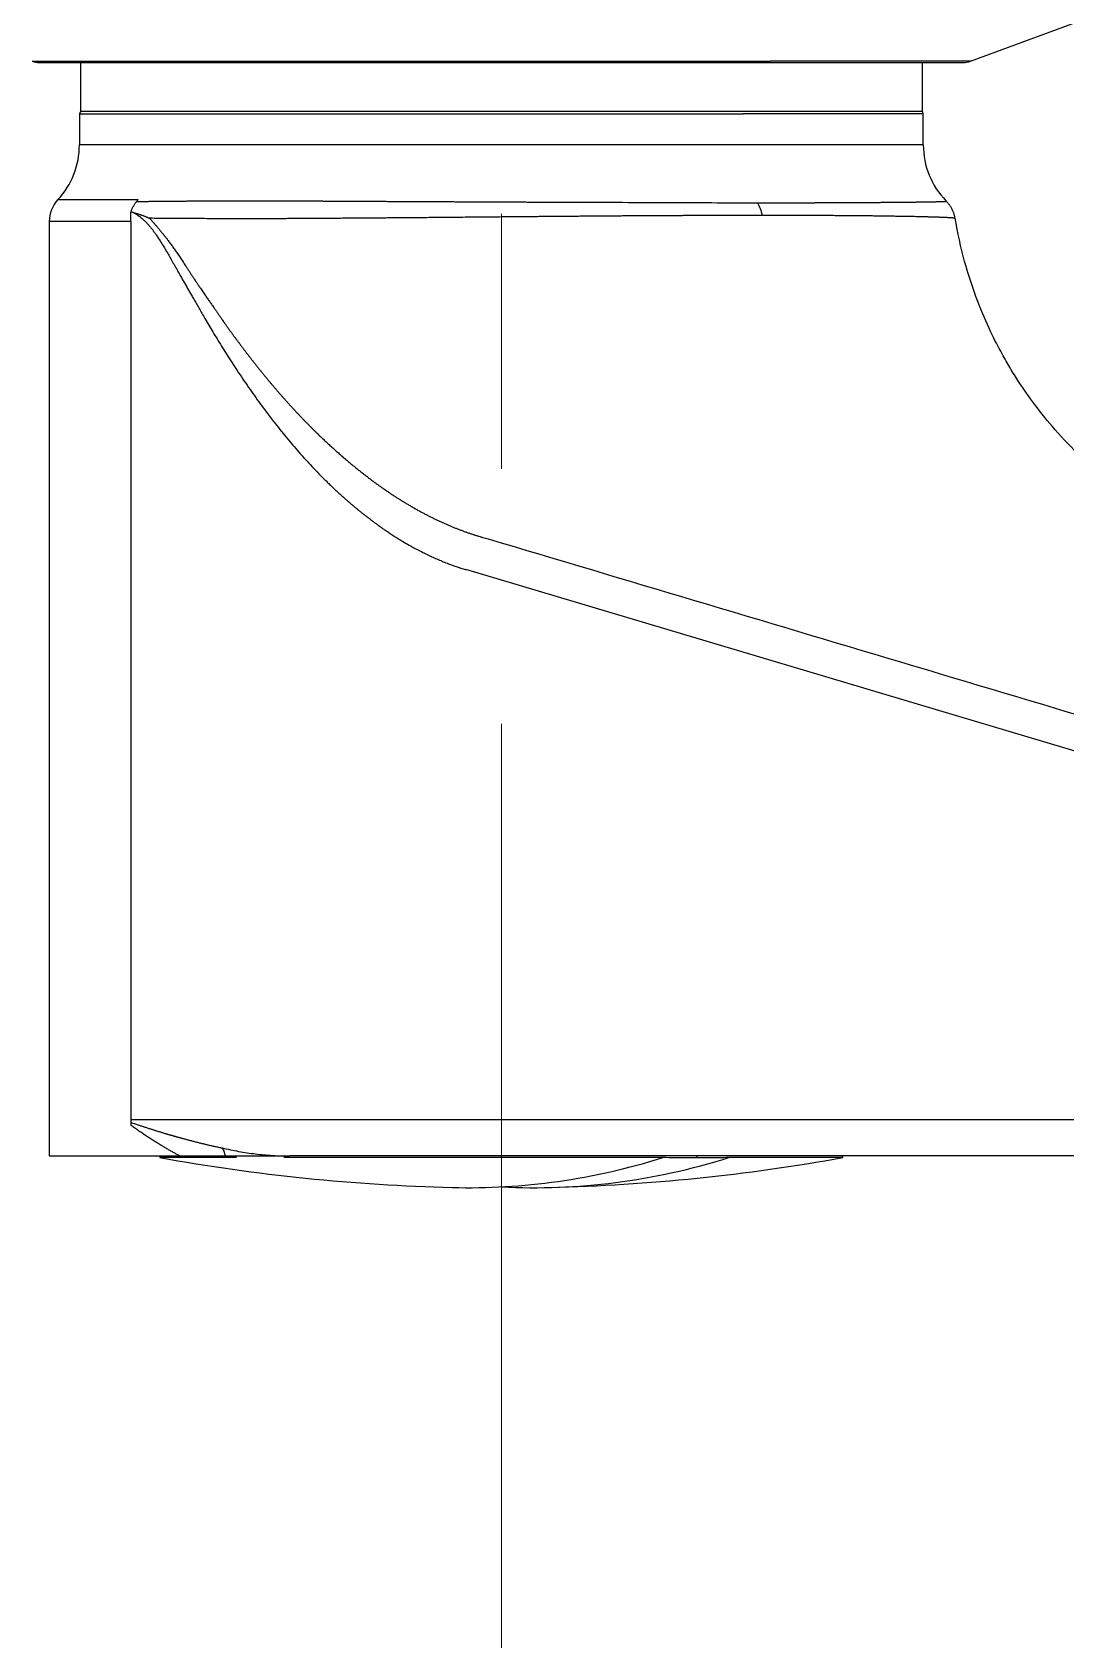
# Model space of a CAD drawing. Extents: x 900 to 2324, y -1513 to 827.
# Drawn here: x 1357.86 to 1383.58, y 677.55 to 717.75 of the extents above; entities that cross this region are included whole.
import ezdxf

# ---------------------------------------------------------------- set-up
doc = ezdxf.new("R2010")
doc.units = 0
doc.header["$LTSCALE"] = 4
doc.header["$MEASUREMENT"] = 0
doc.linetypes.add('CENTER2', pattern=[28.575, 19.05, -3.175, 3.175, -3.175])
doc.layers.add('1', color=7, linetype='CONTINUOUS')
doc.layers.add('Cneter', color=1, linetype='CENTER2', lineweight=13)

msp = doc.modelspace()

# ---------------------------------------------------------------- linework, layer by layer
at = {"layer": '1', "color": 7, "linetype": 'Continuous', "lineweight": -3}
for p, q in [((1381.208, 717.032), (1399.208, 723.664)), ((1357.863, 717.032), (1376.231, 717.032)), ((1358.035, 717.002), (1376.132, 717.002)), ((1359.058, 717.002), (1359.058, 715.785)), ((1376.132, 717.002), (1381.035, 717.002)), ((1381.208, 717.032), (1376.231, 717.032)), ((1380.013, 715.785), (1380.013, 717.002)), ((1359.058, 715.785), (1359.035, 715.723)), ((1359.035, 715.723), (1375.558, 715.723)), ((1359.035, 715.723), (1359.035, 714.951)), ((1375.545, 715.785), (1359.058, 715.785)), ((1380.013, 715.785), (1375.545, 715.785)), ((1380.036, 715.723), (1375.558, 715.723)), ((1380.036, 715.723), (1380.013, 715.785)), ((1380.036, 714.951), (1380.036, 715.723)), ((1371.422, 714.951), (1359.035, 714.951)), ((1375.558, 714.951), (1371.422, 714.951)), ((1380.036, 714.951), (1375.558, 714.951)), ((1358.5, 713.589), (1360.495, 713.589)), ((1360.32, 713.044), (1358.285, 713.044)), ((1358.285, 713.044), (1358.285, 689.785)), ((1360.316, 713.044), (1360.316, 713.276)), ((1389.191, 698.256), (1368.649, 704.381)), ((1384.355, 690.685), (1360.316, 690.685)), ((1358.285, 689.785), (1361.537, 689.785)), ((1361.035, 689.785), (1361.035, 689.743)), ((1362.944, 689.743), (1361.035, 689.743)), ((1373.558, 689.743), (1364.123, 689.743)), ((1385.108, 689.785), (1364.274, 689.785)), ((1373.558, 689.753), (1373.558, 689.743)), ((1374.411, 689.743), (1374.411, 689.785)), ((1375.196, 689.753), (1375.196, 689.743)), ((1378.035, 689.743), (1375.196, 689.743)), ((1378.035, 689.743), (1378.035, 689.785))]:
    msp.add_line(p, q, dxfattribs=at)
for centre, radius, start, end in [((1358.035, 717.502), 0.5, 249.7751, 270), ((1381.035, 717.502), 0.5, 270, 290.2249), ((1357.035, 714.951), 2, 317.0689, 0), ((1382.036, 714.951), 2, 180, 224.1476), ((1359.085, 713.044), 0.8, 137.0662, 180), ((1369.535, 736.985), 48, 259.8001, 268.5427), ((1369.535, 736.985), 48, 271.4573, 280.1999)]:
    msp.add_arc(centre, radius, start, end, dxfattribs=at)
for centre, start_param in [((1368.716, 736.985), 6.268598), ((1370.355, 736.985), 6.253426)]:
    msp.add_ellipse(centre, major_axis=(0, -47.99), ratio=0.573576, start_param=start_param, end_param=6.459997, dxfattribs=at)
for points, knots in [([(1360.316, 713.276), (1360.332, 713.326), (1360.352, 713.373), (1360.388, 713.44), (1360.401, 713.461), (1360.429, 713.503), (1360.443, 713.523), (1360.459, 713.542)], [0, 0, 0, 0, 0.5, 0.5, 0.75, 0.75, 1, 1, 1, 1]), ([(1360.459, 713.542), (1360.469, 713.542), (1360.491, 713.542), (1360.523, 713.543), (1360.555, 713.543), (1360.588, 713.544), (1360.621, 713.544), (1360.654, 713.545), (1360.687, 713.545), (1360.72, 713.545), (1360.754, 713.546), (1360.788, 713.546), (1360.822, 713.547), (1360.856, 713.547), (1360.89, 713.547), (1360.925, 713.548), (1360.96, 713.548), (1360.995, 713.549), (1361.03, 713.549), (1361.065, 713.549), (1361.101, 713.55), (1361.136, 713.55), (1361.172, 713.55), (1361.208, 713.551), (1361.245, 713.551), (1361.281, 713.551), (1361.318, 713.552), (1361.354, 713.552), (1361.391, 713.552), (1361.429, 713.552), (1361.466, 713.553), (1361.503, 713.553), (1361.541, 713.553), (1361.579, 713.554), (1361.617, 713.554), (1361.655, 713.554), (1361.693, 713.554), (1361.732, 713.555), (1361.77, 713.555), (1361.809, 713.555), (1361.848, 713.555), (1361.887, 713.555), (1361.927, 713.556), (1361.966, 713.556), (1362.006, 713.556), (1362.046, 713.556), (1362.086, 713.556), (1362.126, 713.557), (1362.166, 713.557), (1362.206, 713.557), (1362.247, 713.557), (1362.288, 713.557), (1362.329, 713.557), (1362.37, 713.558), (1362.411, 713.558), (1362.452, 713.558), (1362.494, 713.558), (1362.535, 713.558), (1362.577, 713.558), (1362.619, 713.558), (1362.661, 713.558), (1362.703, 713.559), (1362.746, 713.559), (1362.788, 713.559), (1362.831, 713.559), (1362.873, 713.559), (1362.916, 713.559), (1362.959, 713.559), (1363.002, 713.559), (1363.046, 713.559), (1363.089, 713.559), (1363.133, 713.559), (1363.176, 713.559), (1363.22, 713.559), (1363.264, 713.559), (1363.308, 713.559), (1363.352, 713.559), (1363.397, 713.559), (1363.441, 713.559), (1363.486, 713.559), (1363.53, 713.559), (1363.575, 713.559), (1363.62, 713.559), (1363.665, 713.559), (1363.71, 713.559), (1363.755, 713.559), (1363.801, 713.559), (1363.846, 713.559), (1363.892, 713.559), (1363.937, 713.559), (1363.983, 713.558), (1364.029, 713.558), (1364.075, 713.558), (1364.121, 713.558), (1364.167, 713.558), (1364.214, 713.558), (1364.26, 713.558), (1364.307, 713.558), (1364.353, 713.558), (1364.4, 713.557), (1364.447, 713.557), (1364.494, 713.557), (1364.541, 713.557), (1364.588, 713.557), (1364.635, 713.557), (1364.682, 713.556), (1364.73, 713.556), (1364.777, 713.556), (1364.825, 713.556), (1364.872, 713.556), (1364.92, 713.555), (1364.968, 713.555), (1365.016, 713.555), (1365.064, 713.555), (1365.112, 713.554), (1365.16, 713.554), (1365.208, 713.554), (1365.257, 713.554), (1365.305, 713.553), (1365.353, 713.553), (1365.439, 713.553), (1365.561, 713.552), (1365.721, 713.551), (1365.88, 713.55), (1366.039, 713.549), (1366.197, 713.548), (1366.354, 713.548), (1366.511, 713.547), (1366.666, 713.546), (1366.821, 713.545), (1366.975, 713.544), (1367.128, 713.544), (1367.28, 713.543), (1367.431, 713.542), (1367.581, 713.541), (1367.73, 713.541), (1367.877, 713.54), (1368.024, 713.539), (1368.169, 713.538), (1368.313, 713.538), (1368.455, 713.537), (1368.596, 713.536), (1368.736, 713.536), (1368.875, 713.535), (1369.012, 713.535), (1369.147, 713.534), (1369.281, 713.533), (1369.414, 713.533), (1369.545, 713.532), (1369.675, 713.532), (1369.803, 713.531), (1369.929, 713.531), (1370.054, 713.53), (1370.177, 713.529), (1370.299, 713.529), (1370.419, 713.529), (1370.537, 713.528), (1370.654, 713.528), (1370.769, 713.527), (1370.883, 713.527), (1370.995, 713.526), (1371.105, 713.526), (1371.213, 713.525), (1371.32, 713.525), (1371.425, 713.525), (1371.495, 713.524), (1371.529, 713.524)], [0, 0, 0, 0, 0.004352, 0.008702, 0.013051, 0.017398, 0.021742, 0.026086, 0.030427, 0.034766, 0.039104, 0.043439, 0.047773, 0.052106, 0.056436, 0.060764, 0.065091, 0.069416, 0.073739, 0.078061, 0.08238, 0.086698, 0.091014, 0.095328, 0.099641, 0.103951, 0.10826, 0.112567, 0.116873, 0.121176, 0.125478, 0.129778, 0.134077, 0.138373, 0.142668, 0.146961, 0.151252, 0.155542, 0.15983, 0.164116, 0.1684, 0.172683, 0.176964, 0.181243, 0.18552, 0.189796, 0.19407, 0.198343, 0.202613, 0.206882, 0.211149, 0.215415, 0.219678, 0.22394, 0.228201, 0.232459, 0.236716, 0.240971, 0.245225, 0.249477, 0.253727, 0.257975, 0.262222, 0.266467, 0.270711, 0.274953, 0.279193, 0.283431, 0.287668, 0.291903, 0.296137, 0.300368, 0.304598, 0.308827, 0.313054, 0.317279, 0.321502, 0.325724, 0.329945, 0.334163, 0.33838, 0.342596, 0.346809, 0.351021, 0.355232, 0.359441, 0.363648, 0.367853, 0.372057, 0.37626, 0.38046, 0.384659, 0.388857, 0.393053, 0.397247, 0.40144, 0.405631, 0.409821, 0.414008, 0.418195, 0.422379, 0.426563, 0.430744, 0.434924, 0.439103, 0.443279, 0.447455, 0.451628, 0.4558, 0.459971, 0.46414, 0.468307, 0.472473, 0.476637, 0.4808, 0.484961, 0.489121, 0.493279, 0.497436, 0.501591, 0.505744, 0.519394, 0.532923, 0.546331, 0.559619, 0.572785, 0.585831, 0.598755, 0.611559, 0.624242, 0.636804, 0.649244, 0.661564, 0.673762, 0.685839, 0.697796, 0.70963, 0.721344, 0.732936, 0.744408, 0.755757, 0.766986, 0.778093, 0.789078, 0.799943, 0.810685, 0.821307, 0.831806, 0.842185, 0.852441, 0.862577, 0.87259, 0.882482, 0.892252, 0.901901, 0.911428, 0.920833, 0.930117, 0.939278, 0.948318, 0.957237, 0.966033, 0.974707, 0.98326, 0.991691, 1, 1, 1, 1]), ([(1371.529, 713.524), (1371.921, 713.523), (1372.309, 713.522), (1373.073, 713.519), (1373.449, 713.518), (1374.185, 713.515), (1374.545, 713.514), (1375.244, 713.511), (1375.584, 713.51), (1375.911, 713.508)], [0, 0, 0, 0, 0.25, 0.25, 0.5, 0.5, 0.75, 0.75, 1, 1, 1, 1]), ([(1375.911, 713.508), (1375.925, 713.508), (1375.952, 713.508), (1375.993, 713.509), (1376.034, 713.509), (1376.076, 713.509), (1376.117, 713.509), (1376.158, 713.509), (1376.2, 713.509), (1376.241, 713.509), (1376.282, 713.509), (1376.324, 713.509), (1376.366, 713.509), (1376.407, 713.509), (1376.449, 713.51), (1376.49, 713.51), (1376.532, 713.51), (1376.574, 713.51), (1376.615, 713.51), (1376.657, 713.51), (1376.699, 713.51), (1376.74, 713.51), (1376.782, 713.51), (1376.824, 713.511), (1376.865, 713.511), (1376.907, 713.511), (1376.949, 713.511), (1376.99, 713.511), (1377.032, 713.511), (1377.074, 713.511), (1377.115, 713.512), (1377.157, 713.512), (1377.198, 713.512), (1377.24, 713.512), (1377.281, 713.512), (1377.322, 713.512), (1377.364, 713.513), (1377.405, 713.513), (1377.446, 713.513), (1377.487, 713.513), (1377.529, 713.513), (1377.57, 713.513), (1377.611, 713.514), (1377.651, 713.514), (1377.692, 713.514), (1377.733, 713.514), (1377.774, 713.514), (1377.814, 713.514), (1377.855, 713.515), (1377.895, 713.515), (1377.935, 713.515), (1377.975, 713.515), (1378.015, 713.515), (1378.055, 713.516), (1378.095, 713.516), (1378.135, 713.516), (1378.174, 713.516), (1378.214, 713.516), (1378.253, 713.517), (1378.292, 713.517), (1378.331, 713.517), (1378.37, 713.517), (1378.408, 713.518), (1378.447, 713.518), (1378.485, 713.518), (1378.523, 713.518), (1378.561, 713.518), (1378.599, 713.519), (1378.637, 713.519), (1378.674, 713.519), (1378.712, 713.519), (1378.749, 713.52), (1378.785, 713.52), (1378.822, 713.52), (1378.858, 713.52), (1378.895, 713.521), (1378.931, 713.521), (1378.966, 713.521), (1379.002, 713.521), (1379.037, 713.522), (1379.072, 713.522), (1379.107, 713.522), (1379.141, 713.522), (1379.176, 713.523), (1379.21, 713.523), (1379.243, 713.523), (1379.277, 713.524), (1379.31, 713.524), (1379.343, 713.524), (1379.376, 713.524), (1379.408, 713.525), (1379.44, 713.525), (1379.472, 713.525), (1379.503, 713.526), (1379.534, 713.526), (1379.565, 713.526), (1379.595, 713.527), (1379.625, 713.527), (1379.655, 713.527), (1379.685, 713.527), (1379.714, 713.528), (1379.742, 713.528), (1379.771, 713.528), (1379.799, 713.529), (1379.826, 713.529), (1379.854, 713.529), (1379.88, 713.53), (1379.907, 713.53), (1379.933, 713.53), (1379.959, 713.531), (1379.984, 713.531), (1380.009, 713.531), (1380.033, 713.532), (1380.057, 713.532), (1380.081, 713.532), (1380.104, 713.533), (1380.127, 713.533), (1380.149, 713.534), (1380.171, 713.534), (1380.192, 713.534), (1380.213, 713.535), (1380.233, 713.535), (1380.253, 713.535), (1380.273, 713.536), (1380.292, 713.536), (1380.31, 713.537), (1380.328, 713.537), (1380.346, 713.537), (1380.363, 713.538), (1380.379, 713.538), (1380.395, 713.538), (1380.411, 713.539), (1380.425, 713.539), (1380.447, 713.54), (1380.473, 713.541), (1380.502, 713.542), (1380.528, 713.542), (1380.55, 713.543), (1380.568, 713.544), (1380.583, 713.545), (1380.595, 713.546), (1380.603, 713.547), (1380.608, 713.547), (1380.61, 713.548), (1380.61, 713.548), (1380.61, 713.548)], [0, 0, 0, 0, 0.004721, 0.009465, 0.01423, 0.019017, 0.023827, 0.028658, 0.033512, 0.038387, 0.043285, 0.048205, 0.053146, 0.05811, 0.063095, 0.068103, 0.073133, 0.078185, 0.083258, 0.088354, 0.093472, 0.098612, 0.103773, 0.108957, 0.114163, 0.119391, 0.124641, 0.129912, 0.135206, 0.140522, 0.14586, 0.15122, 0.156601, 0.162005, 0.167431, 0.172879, 0.178348, 0.18384, 0.189354, 0.194889, 0.200447, 0.206027, 0.211628, 0.217252, 0.222898, 0.228565, 0.234254, 0.239966, 0.245699, 0.251455, 0.257232, 0.263031, 0.268853, 0.274696, 0.280561, 0.286448, 0.292357, 0.298288, 0.304241, 0.310216, 0.316212, 0.322231, 0.328272, 0.334334, 0.340419, 0.346525, 0.352654, 0.358804, 0.364976, 0.37117, 0.377386, 0.383624, 0.389884, 0.396166, 0.402469, 0.408795, 0.415142, 0.421512, 0.427903, 0.434316, 0.440751, 0.447208, 0.453687, 0.460188, 0.46671, 0.473255, 0.479821, 0.486409, 0.493019, 0.499651, 0.506305, 0.512981, 0.519678, 0.526397, 0.533139, 0.539902, 0.546687, 0.553493, 0.560322, 0.567173, 0.574045, 0.580939, 0.587855, 0.594793, 0.601752, 0.608734, 0.615737, 0.622762, 0.629809, 0.636878, 0.643968, 0.651081, 0.658215, 0.665371, 0.672548, 0.679748, 0.686969, 0.694212, 0.701477, 0.708764, 0.716072, 0.723403, 0.730755, 0.738128, 0.745524, 0.752941, 0.76038, 0.767841, 0.775324, 0.782828, 0.790354, 0.797902, 0.805472, 0.813063, 0.83182, 0.850415, 0.868848, 0.887118, 0.905227, 0.923175, 0.94096, 0.958584, 0.976046, 0.993347, 1, 1, 1, 1]), ([(1375.911, 713.508), (1375.936, 713.466), (1375.982, 713.368), (1376.014, 713.254), (1376.026, 713.195)], [0, 0, 0, 0, 0.496936, 1, 1, 1, 1]), ([(1360.378, 713.265), (1360.384, 713.263), (1360.396, 713.26), (1360.415, 713.256), (1360.434, 713.251), (1360.452, 713.246), (1360.471, 713.24), (1360.491, 713.235), (1360.51, 713.229), (1360.53, 713.222), (1360.549, 713.216), (1360.569, 713.209), (1360.59, 713.202), (1360.61, 713.194), (1360.631, 713.187), (1360.652, 713.179), (1360.673, 713.17), (1360.694, 713.162), (1360.716, 713.153), (1360.737, 713.143), (1360.76, 713.134), (1360.775, 713.127), (1360.782, 713.124)], [0, 0, 0, 0, 0.046674, 0.093686, 0.14104, 0.188738, 0.236782, 0.285174, 0.333916, 0.38301, 0.432457, 0.48226, 0.532419, 0.582936, 0.633811, 0.685045, 0.736639, 0.788592, 0.840905, 0.893578, 0.94661, 1, 1, 1, 1]), ([(1360.378, 713.265), (1360.38, 713.263), (1360.387, 713.26), (1360.397, 713.255), (1360.412, 713.247), (1360.428, 713.238), (1360.452, 713.223), (1360.482, 713.204), (1360.518, 713.179), (1360.556, 713.151), (1360.596, 713.119), (1360.633, 713.086), (1360.664, 713.056), (1360.688, 713.032), (1360.711, 713.009), (1360.733, 712.984), (1360.756, 712.958), (1360.779, 712.931), (1360.803, 712.903), (1360.826, 712.873), (1360.85, 712.843), (1360.874, 712.811), (1360.898, 712.779), (1360.922, 712.745), (1360.958, 712.693), (1361.012, 712.611), (1361.087, 712.493), (1361.16, 712.372), (1361.229, 712.254), (1361.293, 712.141), (1361.364, 712.017), (1361.438, 711.887), (1361.528, 711.728), (1361.657, 711.502), (1361.779, 711.287), (1361.884, 711.105), (1361.947, 710.995), (1362.013, 710.879), (1362.084, 710.756), (1362.165, 710.617), (1362.255, 710.463), (1362.356, 710.293), (1362.462, 710.119), (1362.571, 709.941), (1362.685, 709.759), (1362.804, 709.574), (1362.978, 709.307), (1363.209, 708.965), (1363.499, 708.555), (1363.797, 708.155), (1364.103, 707.766), (1364.419, 707.39), (1364.744, 707.026), (1364.977, 706.783), (1365.112, 706.648), (1365.147, 706.613), (1365.183, 706.577), (1365.221, 706.54), (1365.26, 706.501), (1365.301, 706.462), (1365.343, 706.422), (1365.386, 706.381), (1365.431, 706.339), (1365.477, 706.297), (1365.525, 706.253), (1365.574, 706.209), (1365.625, 706.163), (1365.677, 706.117), (1365.73, 706.071), (1365.785, 706.023), (1365.841, 705.975), (1365.899, 705.927), (1365.959, 705.878), (1366.019, 705.828), (1366.082, 705.778), (1366.146, 705.728), (1366.211, 705.677), (1366.278, 705.626), (1366.346, 705.574), (1366.417, 705.523), (1366.488, 705.471), (1366.561, 705.419), (1366.624, 705.376), (1366.694, 705.328), (1366.772, 705.275), (1366.872, 705.209), (1366.977, 705.143), (1367.1, 705.069), (1367.256, 704.979), (1367.42, 704.89), (1367.575, 704.81), (1367.706, 704.746), (1367.834, 704.686), (1367.963, 704.629), (1368.091, 704.575), (1368.195, 704.534), (1368.282, 704.502), (1368.363, 704.473), (1368.455, 704.441), (1368.542, 704.413), (1368.604, 704.394), (1368.637, 704.384), (1368.649, 704.381)], [0, 0, 0, 0, 0.000853, 0.001986, 0.003401, 0.005546, 0.007129, 0.011235, 0.015241, 0.019015, 0.023685, 0.028744, 0.031806, 0.034414, 0.037075, 0.039788, 0.042552, 0.045368, 0.048235, 0.05115, 0.054115, 0.057126, 0.060183, 0.063285, 0.066435, 0.074242, 0.085054, 0.096805, 0.104526, 0.114167, 0.124246, 0.134758, 0.145704, 0.162635, 0.189661, 0.198049, 0.206971, 0.216427, 0.226415, 0.236935, 0.250498, 0.264554, 0.279101, 0.29414, 0.30967, 0.325691, 0.342203, 0.379476, 0.417038, 0.454906, 0.493121, 0.531742, 0.57077, 0.61019, 0.614133, 0.618227, 0.622473, 0.62687, 0.631419, 0.63612, 0.640972, 0.645976, 0.651132, 0.65644, 0.661899, 0.66751, 0.673273, 0.679188, 0.685254, 0.691472, 0.697842, 0.704364, 0.711037, 0.717862, 0.724839, 0.731967, 0.739247, 0.746678, 0.754261, 0.761995, 0.76988, 0.777917, 0.786105, 0.790333, 0.801014, 0.811844, 0.822873, 0.835135, 0.851746, 0.872996, 0.887722, 0.901246, 0.914769, 0.92829, 0.941811, 0.955331, 0.960822, 0.969223, 0.980534, 0.989745, 0.996233, 1, 1, 1, 1]), ([(1363.065, 713.111), (1362.958, 713.112), (1362.852, 713.112), (1362.694, 713.112), (1362.642, 713.112), (1362.538, 713.112), (1362.487, 713.113), (1362.334, 713.113), (1362.234, 713.114), (1362.037, 713.115), (1361.94, 713.115), (1361.655, 713.117), (1361.471, 713.118), (1361.117, 713.121), (1360.946, 713.122), (1360.782, 713.124)], [0, 0, 0, 0, 0.125, 0.125, 0.1875, 0.1875, 0.25, 0.25, 0.375, 0.375, 0.5, 0.5, 0.75, 0.75, 1, 1, 1, 1]), ([(1360.782, 713.124), (1360.79, 713.116), (1360.805, 713.099), (1360.828, 713.073), (1360.851, 713.047), (1360.874, 713.022), (1360.896, 712.996), (1360.919, 712.969), (1360.942, 712.943), (1360.964, 712.917), (1360.987, 712.89), (1361.009, 712.863), (1361.031, 712.836), (1361.054, 712.809), (1361.076, 712.782), (1361.098, 712.755), (1361.12, 712.728), (1361.142, 712.7), (1361.163, 712.672), (1361.185, 712.645), (1361.207, 712.617), (1361.241, 712.572), (1361.288, 712.509), (1361.348, 712.426), (1361.411, 712.338), (1361.475, 712.245), (1361.541, 712.148), (1361.609, 712.045), (1361.669, 711.953), (1361.722, 711.873), (1361.766, 711.805), (1361.811, 711.736), (1361.857, 711.667), (1361.903, 711.597), (1361.95, 711.526), (1361.998, 711.455), (1362.052, 711.373), (1362.112, 711.285), (1362.176, 711.192), (1362.236, 711.107), (1362.291, 711.028), (1362.339, 710.96), (1362.382, 710.899), (1362.422, 710.842), (1362.466, 710.779), (1362.512, 710.713), (1362.561, 710.641), (1362.614, 710.565), (1362.649, 710.512), (1362.668, 710.485)], [0, 0, 0, 0, 0.011556, 0.023084, 0.034586, 0.046061, 0.05751, 0.068933, 0.08033, 0.091702, 0.103048, 0.11437, 0.125668, 0.136941, 0.14819, 0.159415, 0.170617, 0.181796, 0.192952, 0.204084, 0.215195, 0.226283, 0.256947, 0.288832, 0.321969, 0.356393, 0.392138, 0.429236, 0.467721, 0.491881, 0.516319, 0.541039, 0.566043, 0.591336, 0.61692, 0.642797, 0.668969, 0.705392, 0.739447, 0.771078, 0.800238, 0.826885, 0.846581, 0.867914, 0.890906, 0.915579, 0.941962, 0.970089, 1, 1, 1, 1]), ([(1376.026, 713.195), (1376.011, 713.195), (1375.982, 713.195), (1375.938, 713.195), (1375.893, 713.195), (1375.848, 713.195), (1375.803, 713.195), (1375.758, 713.195), (1375.712, 713.195), (1375.665, 713.195), (1375.619, 713.194), (1375.572, 713.194), (1375.524, 713.194), (1375.477, 713.194), (1375.429, 713.194), (1375.38, 713.194), (1375.332, 713.194), (1375.283, 713.194), (1375.233, 713.194), (1375.184, 713.194), (1375.134, 713.193), (1375.083, 713.193), (1375.033, 713.193), (1374.982, 713.193), (1374.93, 713.193), (1374.879, 713.193), (1374.827, 713.193), (1374.774, 713.192), (1374.722, 713.192), (1374.669, 713.192), (1374.615, 713.192), (1374.561, 713.192), (1374.507, 713.191), (1374.453, 713.191), (1374.398, 713.191), (1374.343, 713.191), (1374.288, 713.191), (1374.232, 713.19), (1374.176, 713.19), (1374.12, 713.19), (1374.064, 713.189), (1374.007, 713.189), (1373.949, 713.189), (1373.892, 713.189), (1373.834, 713.188), (1373.776, 713.188), (1373.717, 713.188), (1373.658, 713.187), (1373.599, 713.187), (1373.54, 713.187), (1373.48, 713.187), (1373.42, 713.186), (1373.36, 713.186), (1373.299, 713.185), (1373.239, 713.185), (1373.177, 713.185), (1373.116, 713.184), (1373.054, 713.184), (1372.992, 713.184), (1372.93, 713.183), (1372.868, 713.183), (1372.805, 713.182), (1372.742, 713.182), (1372.678, 713.182), (1372.615, 713.181), (1372.551, 713.181), (1372.486, 713.18), (1372.422, 713.18), (1372.357, 713.179), (1372.292, 713.179), (1372.227, 713.179), (1372.161, 713.178), (1372.095, 713.178), (1372.029, 713.177), (1371.963, 713.177), (1371.896, 713.176), (1371.829, 713.176), (1371.762, 713.175), (1371.694, 713.175), (1371.627, 713.174), (1371.559, 713.174), (1371.49, 713.173), (1371.422, 713.172), (1371.353, 713.172), (1371.284, 713.171), (1371.214, 713.171), (1371.145, 713.17), (1371.075, 713.17), (1371.005, 713.169), (1370.934, 713.169), (1370.864, 713.168), (1370.793, 713.167), (1370.721, 713.167), (1370.65, 713.166), (1370.578, 713.166), (1370.506, 713.165), (1370.434, 713.164), (1370.362, 713.164), (1370.289, 713.163), (1370.216, 713.162), (1370.143, 713.162), (1370.07, 713.161), (1369.997, 713.16), (1369.923, 713.16), (1369.849, 713.159), (1369.775, 713.158), (1369.701, 713.158), (1369.626, 713.157), (1369.493, 713.156), (1369.303, 713.154), (1369.058, 713.152), (1368.817, 713.15), (1368.581, 713.147), (1368.349, 713.145), (1368.122, 713.143), (1367.899, 713.141), (1367.681, 713.139), (1367.468, 713.138), (1367.258, 713.136), (1367.054, 713.134), (1366.854, 713.132), (1366.658, 713.131), (1366.467, 713.129), (1366.28, 713.128), (1366.098, 713.127), (1365.921, 713.125), (1365.748, 713.124), (1365.58, 713.123), (1365.417, 713.122), (1365.258, 713.121), (1365.104, 713.12), (1364.954, 713.119), (1364.809, 713.118), (1364.669, 713.117), (1364.532, 713.116), (1364.401, 713.115), (1364.273, 713.115), (1364.15, 713.114), (1364.032, 713.114), (1363.917, 713.113), (1363.807, 713.113), (1363.701, 713.112), (1363.598, 713.112), (1363.5, 713.112), (1363.406, 713.111), (1363.315, 713.111), (1363.228, 713.111), (1363.145, 713.111), (1363.091, 713.111), (1363.065, 713.111)], [0, 0, 0, 0, 0.003874, 0.007764, 0.011671, 0.015595, 0.019535, 0.023493, 0.027467, 0.031457, 0.035464, 0.039488, 0.043528, 0.047585, 0.051658, 0.055747, 0.059853, 0.063975, 0.068114, 0.072268, 0.076439, 0.080626, 0.084828, 0.089047, 0.093282, 0.097532, 0.101798, 0.10608, 0.110378, 0.114691, 0.11902, 0.123364, 0.127723, 0.132098, 0.136488, 0.140893, 0.145313, 0.149749, 0.154199, 0.158663, 0.163143, 0.167637, 0.172145, 0.176668, 0.181204, 0.185755, 0.19032, 0.194898, 0.19949, 0.204095, 0.208714, 0.213346, 0.21799, 0.222648, 0.227318, 0.232001, 0.236696, 0.241404, 0.246124, 0.250857, 0.255602, 0.26036, 0.265131, 0.269914, 0.27471, 0.279519, 0.28434, 0.289175, 0.294022, 0.298882, 0.303755, 0.308641, 0.31354, 0.318453, 0.323379, 0.328318, 0.333271, 0.338238, 0.343218, 0.348213, 0.353222, 0.358245, 0.363282, 0.368334, 0.373401, 0.378482, 0.383579, 0.38869, 0.393817, 0.398958, 0.404115, 0.409286, 0.414471, 0.419671, 0.424886, 0.430115, 0.435358, 0.440616, 0.445888, 0.451173, 0.456473, 0.461786, 0.467114, 0.472454, 0.477808, 0.483176, 0.488557, 0.493951, 0.499358, 0.51745, 0.535232, 0.552702, 0.569865, 0.586727, 0.603296, 0.619576, 0.635573, 0.651292, 0.666737, 0.681913, 0.696822, 0.711465, 0.725836, 0.739934, 0.753753, 0.767292, 0.780548, 0.79352, 0.806207, 0.818609, 0.830726, 0.842557, 0.854103, 0.865362, 0.876334, 0.887019, 0.897418, 0.907529, 0.917353, 0.92689, 0.936141, 0.945107, 0.95379, 0.962192, 0.970313, 0.978154, 0.985716, 0.992998, 1, 1, 1, 1]), ([(1380.825, 713.125), (1380.824, 713.125), (1380.824, 713.125), (1380.822, 713.126), (1380.819, 713.127), (1380.815, 713.127), (1380.81, 713.128), (1380.803, 713.129), (1380.796, 713.13), (1380.788, 713.13), (1380.779, 713.131), (1380.769, 713.132), (1380.758, 713.133), (1380.745, 713.134), (1380.732, 713.135), (1380.717, 713.136), (1380.7, 713.137), (1380.683, 713.137), (1380.664, 713.138), (1380.644, 713.139), (1380.622, 713.14), (1380.599, 713.141), (1380.575, 713.142), (1380.549, 713.144), (1380.521, 713.145), (1380.492, 713.146), (1380.461, 713.147), (1380.429, 713.148), (1380.395, 713.149), (1380.359, 713.15), (1380.322, 713.151), (1380.282, 713.153), (1380.241, 713.154), (1380.198, 713.155), (1380.153, 713.156), (1380.106, 713.158), (1380.057, 713.159), (1380.007, 713.16), (1379.955, 713.161), (1379.902, 713.163), (1379.848, 713.164), (1379.793, 713.165), (1379.737, 713.166), (1379.679, 713.167), (1379.621, 713.168), (1379.561, 713.169), (1379.501, 713.17), (1379.439, 713.171), (1379.376, 713.172), (1379.313, 713.173), (1379.248, 713.174), (1379.183, 713.175), (1379.117, 713.176), (1379.05, 713.177), (1378.982, 713.178), (1378.913, 713.179), (1378.843, 713.18), (1378.773, 713.181), (1378.702, 713.181), (1378.63, 713.182), (1378.557, 713.183), (1378.483, 713.184), (1378.409, 713.184), (1378.335, 713.185), (1378.259, 713.186), (1378.184, 713.186), (1378.107, 713.187), (1378.03, 713.187), (1377.953, 713.188), (1377.875, 713.189), (1377.797, 713.189), (1377.718, 713.19), (1377.639, 713.19), (1377.56, 713.191), (1377.48, 713.191), (1377.4, 713.191), (1377.32, 713.192), (1377.24, 713.192), (1377.159, 713.192), (1377.079, 713.193), (1376.998, 713.193), (1376.917, 713.193), (1376.836, 713.194), (1376.755, 713.194), (1376.674, 713.194), (1376.593, 713.194), (1376.512, 713.194), (1376.431, 713.194), (1376.35, 713.195), (1376.269, 713.195), (1376.188, 713.195), (1376.107, 713.195), (1376.053, 713.195), (1376.026, 713.195)], [0, 0, 0, 0, 0.004465, 0.013764, 0.023167, 0.032674, 0.042284, 0.051996, 0.06181, 0.071725, 0.08174, 0.091855, 0.102068, 0.112379, 0.122789, 0.133297, 0.143904, 0.154611, 0.165419, 0.176329, 0.18734, 0.198456, 0.209676, 0.221001, 0.232433, 0.243973, 0.255621, 0.26738, 0.27925, 0.291232, 0.303329, 0.315541, 0.327868, 0.34031, 0.352866, 0.36578, 0.378636, 0.391433, 0.40417, 0.416847, 0.429462, 0.442015, 0.454505, 0.466931, 0.479293, 0.49159, 0.503821, 0.515985, 0.528084, 0.540119, 0.552091, 0.564, 0.575849, 0.587637, 0.599367, 0.611039, 0.622653, 0.634211, 0.645712, 0.657157, 0.668546, 0.679879, 0.691157, 0.70238, 0.713548, 0.724659, 0.735714, 0.746709, 0.757645, 0.76852, 0.779333, 0.790082, 0.800768, 0.811388, 0.821942, 0.83243, 0.84285, 0.853202, 0.863486, 0.873701, 0.883846, 0.893921, 0.903926, 0.913859, 0.923721, 0.933511, 0.943229, 0.952874, 0.962446, 0.971945, 0.981371, 0.990722, 1, 1, 1, 1]), ([(1386.659, 705.418), (1386.663, 705.417), (1386.651, 705.423), (1386.561, 705.458), (1386.409, 705.522), (1386.244, 705.596), (1385.991, 705.721), (1385.642, 705.913), (1385.173, 706.205), (1384.592, 706.628), (1383.955, 707.181), (1383.345, 707.812), (1382.831, 708.444), (1382.464, 708.97), (1382.198, 709.395), (1381.962, 709.806), (1381.681, 710.353), (1381.354, 711.116), (1381.041, 712.062), (1380.89, 712.762), (1380.831, 713.128)], [0, 0, 0, 0, 0.058507, 0.136309, 0.195279, 0.235926, 0.270119, 0.313934, 0.367908, 0.432263, 0.507013, 0.581184, 0.643663, 0.69496, 0.723247, 0.751362, 0.793862, 0.851538, 0.923707, 1, 1, 1, 1]), ([(1362.668, 710.485), (1362.683, 710.463), (1362.713, 710.421), (1362.759, 710.358), (1362.805, 710.294), (1362.851, 710.231), (1362.896, 710.169), (1362.942, 710.106), (1362.989, 710.044), (1363.035, 709.982), (1363.081, 709.921), (1363.127, 709.86), (1363.173, 709.799), (1363.22, 709.738), (1363.266, 709.678), (1363.313, 709.618), (1363.36, 709.558), (1363.406, 709.499), (1363.453, 709.44), (1363.5, 709.382), (1363.547, 709.323), (1363.594, 709.265), (1363.641, 709.208), (1363.688, 709.151), (1363.735, 709.094), (1363.782, 709.037), (1363.829, 708.981), (1363.876, 708.926), (1363.924, 708.87), (1363.971, 708.815), (1364.018, 708.761), (1364.066, 708.707), (1364.113, 708.653), (1364.16, 708.6), (1364.208, 708.547), (1364.255, 708.494), (1364.303, 708.442), (1364.35, 708.391), (1364.397, 708.339), (1364.445, 708.289), (1364.492, 708.238), (1364.54, 708.188), (1364.587, 708.139), (1364.634, 708.09), (1364.682, 708.041), (1364.729, 707.993), (1364.776, 707.945), (1364.823, 707.898), (1364.871, 707.851), (1364.918, 707.804), (1364.965, 707.758), (1365.012, 707.713), (1365.059, 707.668), (1365.106, 707.623), (1365.153, 707.579), (1365.2, 707.535), (1365.246, 707.492), (1365.293, 707.449), (1365.34, 707.407), (1365.386, 707.365), (1365.433, 707.323), (1365.479, 707.282), (1365.525, 707.241), (1365.571, 707.201), (1365.617, 707.161), (1365.663, 707.122), (1365.709, 707.083), (1365.765, 707.036), (1365.831, 706.981), (1365.907, 706.919), (1365.983, 706.858), (1366.059, 706.797), (1366.136, 706.738), (1366.212, 706.679), (1366.288, 706.621), (1366.365, 706.564), (1366.441, 706.509), (1366.518, 706.454), (1366.594, 706.4), (1366.67, 706.347), (1366.747, 706.295), (1366.823, 706.244), (1366.9, 706.194), (1366.976, 706.145), (1367.052, 706.098), (1367.129, 706.051), (1367.205, 706.005), (1367.281, 705.96), (1367.357, 705.916), (1367.433, 705.873), (1367.509, 705.831), (1367.585, 705.791), (1367.66, 705.751), (1367.736, 705.712), (1367.811, 705.674), (1367.887, 705.637), (1367.962, 705.601), (1368.037, 705.567), (1368.112, 705.533), (1368.187, 705.5), (1368.261, 705.468), (1368.336, 705.437), (1368.41, 705.407), (1368.484, 705.378), (1368.558, 705.35), (1368.631, 705.323), (1368.705, 705.297), (1368.778, 705.272), (1368.851, 705.248), (1368.923, 705.225), (1368.996, 705.203), (1369.068, 705.182), (1369.14, 705.162), (1369.187, 705.149), (1369.211, 705.142)], [0, 0, 0, 0, 0.008051, 0.016096, 0.024134, 0.032165, 0.040189, 0.048205, 0.056214, 0.064215, 0.072207, 0.080191, 0.088166, 0.096132, 0.104088, 0.112035, 0.119971, 0.127898, 0.135814, 0.143719, 0.151613, 0.159496, 0.167366, 0.175224, 0.183069, 0.190901, 0.198719, 0.206523, 0.214312, 0.222086, 0.229845, 0.237588, 0.245314, 0.253023, 0.260716, 0.268391, 0.276048, 0.283686, 0.291306, 0.298907, 0.306488, 0.314049, 0.321591, 0.329111, 0.336611, 0.344089, 0.351546, 0.35898, 0.366392, 0.373782, 0.381148, 0.388491, 0.39581, 0.403106, 0.410377, 0.417623, 0.424844, 0.432039, 0.43921, 0.446354, 0.453471, 0.460562, 0.467627, 0.474664, 0.481673, 0.488655, 0.495608, 0.502533, 0.514026, 0.5255, 0.536954, 0.548388, 0.5598, 0.571191, 0.582557, 0.5939, 0.605217, 0.616509, 0.627773, 0.63901, 0.650217, 0.661395, 0.672543, 0.68366, 0.694745, 0.705798, 0.716818, 0.727805, 0.738758, 0.749677, 0.760561, 0.77141, 0.782223, 0.792999, 0.803738, 0.81444, 0.825103, 0.835727, 0.846312, 0.856858, 0.867362, 0.877826, 0.888248, 0.898628, 0.908966, 0.91926, 0.929511, 0.939717, 0.949879, 0.959996, 0.970067, 0.980092, 0.99007, 1, 1, 1, 1]), ([(1360.318, 690.619), (1360.333, 690.614), (1360.363, 690.604), (1360.407, 690.589), (1360.451, 690.574), (1360.494, 690.559), (1360.537, 690.545), (1360.579, 690.531), (1360.621, 690.517), (1360.662, 690.504), (1360.702, 690.491), (1360.742, 690.478), (1360.781, 690.466), (1360.819, 690.454), (1360.856, 690.442), (1360.893, 690.43), (1360.929, 690.419), (1360.965, 690.408), (1360.999, 690.397), (1361.033, 690.387), (1361.067, 690.377), (1361.099, 690.367), (1361.131, 690.357), (1361.162, 690.348), (1361.192, 690.339), (1361.221, 690.33), (1361.25, 690.322), (1361.278, 690.314), (1361.305, 690.306), (1361.331, 690.299), (1361.357, 690.291), (1361.381, 690.284), (1361.405, 690.278), (1361.428, 690.271), (1361.45, 690.265), (1361.471, 690.259), (1361.492, 690.253), (1361.511, 690.248), (1361.53, 690.243), (1361.548, 690.238), (1361.565, 690.233), (1361.602, 690.223), (1361.658, 690.207), (1361.736, 690.186), (1361.815, 690.166), (1361.895, 690.145), (1361.977, 690.124), (1362.06, 690.103), (1362.145, 690.083), (1362.231, 690.062), (1362.318, 690.042), (1362.407, 690.023), (1362.498, 690.003), (1362.559, 689.991), (1362.59, 689.985)], [0, 0, 0, 0, 0.022062, 0.043738, 0.065029, 0.085935, 0.106455, 0.126589, 0.146339, 0.165702, 0.184681, 0.203273, 0.221481, 0.239303, 0.256739, 0.27379, 0.290456, 0.306736, 0.322631, 0.33814, 0.353264, 0.368003, 0.382356, 0.396323, 0.409905, 0.423102, 0.435913, 0.448339, 0.460379, 0.472034, 0.483304, 0.494188, 0.504687, 0.5148, 0.524527, 0.53387, 0.542827, 0.551398, 0.559584, 0.567385, 0.5748, 0.58183, 0.614779, 0.648073, 0.681712, 0.715696, 0.750025, 0.784699, 0.819719, 0.855084, 0.890794, 0.926851, 0.963252, 1, 1, 1, 1]), ([(1361.537, 689.785), (1361.525, 689.791), (1361.501, 689.804), (1361.464, 689.823), (1361.427, 689.843), (1361.389, 689.864), (1361.351, 689.886), (1361.312, 689.907), (1361.272, 689.93), (1361.232, 689.953), (1361.191, 689.977), (1361.149, 690.001), (1361.107, 690.026), (1361.064, 690.052), (1361.021, 690.078), (1360.977, 690.105), (1360.933, 690.132), (1360.888, 690.16), (1360.842, 690.189), (1360.797, 690.218), (1360.751, 690.248), (1360.704, 690.279), (1360.657, 690.31), (1360.61, 690.341), (1360.562, 690.373), (1360.514, 690.406), (1360.466, 690.44), (1360.417, 690.474), (1360.369, 690.508), (1360.336, 690.532), (1360.32, 690.543)], [0, 0, 0, 0, 0.02652, 0.05372, 0.0816, 0.110161, 0.139403, 0.169326, 0.199929, 0.231213, 0.263178, 0.295825, 0.329153, 0.363161, 0.397852, 0.433223, 0.469276, 0.506011, 0.543427, 0.581525, 0.620304, 0.659765, 0.699908, 0.740733, 0.782239, 0.824428, 0.867298, 0.91085, 0.955084, 1, 1, 1, 1]), ([(1362.59, 689.985), (1362.724, 689.953), (1362.86, 689.924), (1363.136, 689.874), (1363.276, 689.853), (1363.558, 689.819), (1363.701, 689.806), (1363.987, 689.789), (1364.13, 689.785), (1364.274, 689.785)], [0, 0, 0, 0, 0.25, 0.25, 0.5, 0.5, 0.75, 0.75, 1, 1, 1, 1]), ([(1361.536, 689.785), (1361.732, 689.785), (1361.922, 689.785), (1362.299, 689.785), (1362.486, 689.785), (1362.671, 689.785)], [0, 0, 0, 0, 0.5, 0.5, 1, 1, 1, 1]), ([(1362.671, 689.785), (1362.691, 689.785), (1362.73, 689.785), (1362.79, 689.785), (1362.853, 689.785), (1362.917, 689.785), (1362.983, 689.785), (1363.051, 689.785), (1363.12, 689.785), (1363.192, 689.785), (1363.265, 689.785), (1363.34, 689.785), (1363.417, 689.785), (1363.49, 689.785), (1363.582, 689.785), (1363.715, 689.785), (1363.873, 689.785), (1364.022, 689.785), (1364.106, 689.785), (1364.142, 689.785)], [0, 0, 0, 0, 0.040099, 0.081438, 0.124, 0.167767, 0.212721, 0.258844, 0.30612, 0.354538, 0.404089, 0.45477, 0.506586, 0.559551, 0.603946, 0.69349, 0.828421, 0.925611, 1, 1, 1, 1])]:
    msp.add_open_spline(points, degree=3, knots=knots, dxfattribs=at)
for points, degree in [([(1360.459, 713.542), (1360.471, 713.557), (1360.484, 713.573), (1360.496, 713.589)], 3), ([(1380.827, 713.119), (1380.785, 713.372), (1380.603, 713.553)], 2), ([(1360.378, 713.264), (1360.357, 713.269), (1360.336, 713.273), (1360.316, 713.276)], 3), ([(1360.32, 690.685), (1360.32, 698.138), (1360.32, 705.591), (1360.32, 713.044)], 3), ([(1369.211, 705.143), (1376.051, 703.104), (1382.892, 701.06), (1389.734, 699.011)], 3), ([(1360.32, 690.619), (1360.32, 690.641), (1360.32, 690.663), (1360.32, 690.685)], 3), ([(1360.32, 690.543), (1360.32, 690.569), (1360.32, 690.594), (1360.32, 690.619)], 3), ([(1362.671, 689.785), (1362.662, 689.823), (1362.639, 689.896), (1362.607, 689.957), (1362.59, 689.985)], 3), ([(1373.558, 689.753), (1373.656, 689.751), (1373.85, 689.747), (1374.135, 689.744), (1374.32, 689.743), (1374.411, 689.743)], 3), ([(1374.411, 689.743), (1374.502, 689.743), (1374.682, 689.744), (1374.944, 689.747), (1375.113, 689.751), (1375.196, 689.753)], 3)]:
    msp.add_open_spline(points, degree=degree, dxfattribs=at)
at = {"layer": 'Cneter', "lineweight": 5, "ltscale": 0.5}
msp.add_line((1369.535, 757.687), (1369.535, 677.545), dxfattribs=at)

doc.saveas('drawing.dxf')
